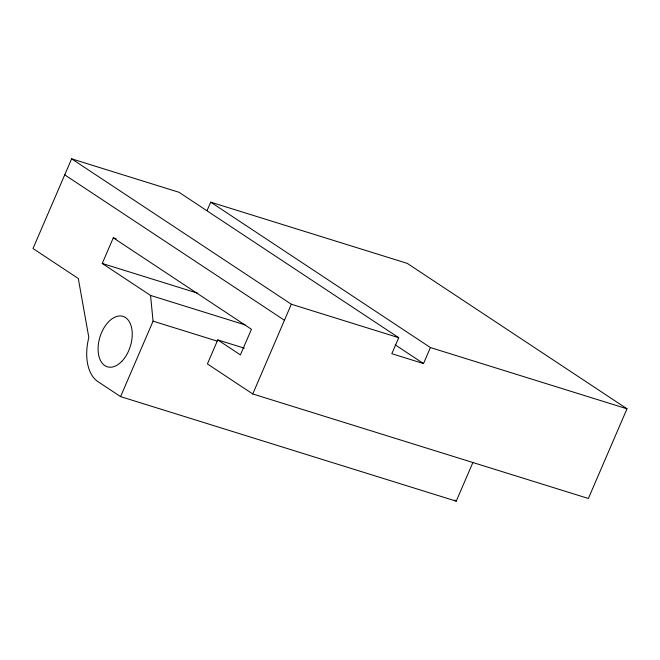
<?xml version="1.0" encoding="UTF-8"?>
<svg xmlns="http://www.w3.org/2000/svg" width="660" height="660" viewBox="0 0 660 660"><rect width="100%" height="100%" fill="white"/><g stroke="black" fill="none" stroke-linecap="round" stroke-linejoin="round"><path stroke-width="0.99" d="M207.05 210.631L210.705 202.158L407.294 263.389L627 408.796L588.373 498.481L252.763 393.962L291.332 304.235L71.626 158.837L33 248.523L78.301 278.495L88.828 337.466A44.014 26.482 -72.7 0 0 97.927 381.62L120.574 396.611L456.241 501.163L472.898 462.495M245.041 324.868L150.546 295.433L102.242 263.472L113.281 237.839L116.226 238.763M120.574 396.611L153.07 321.156L150.546 295.433M244.34 348.183L217.767 339.908L207.413 363.932L252.763 393.962M71.626 158.837L179.017 192.283L398.722 337.689L391.825 353.702L423.514 363.577L430.411 347.556L210.705 202.158M291.332 304.235L398.722 337.689M430.411 347.556L627 408.796M102.242 263.472L197.719 293.213M153.07 321.156L217.058 341.08M395.167 344.817L423.514 363.577M64.729 174.85L284.435 320.257M113.281 237.839L251.452 329.266L240.413 354.89L217.767 339.908M454.567 500.057L456.241 501.163M121.77 361.383A26.408 15.889 -72.7 0 0 125.515 317.559A26.408 15.889 -72.7 0 0 98.224 345.807A26.408 15.889 -72.7 0 0 121.77 361.383"/></g></svg>
